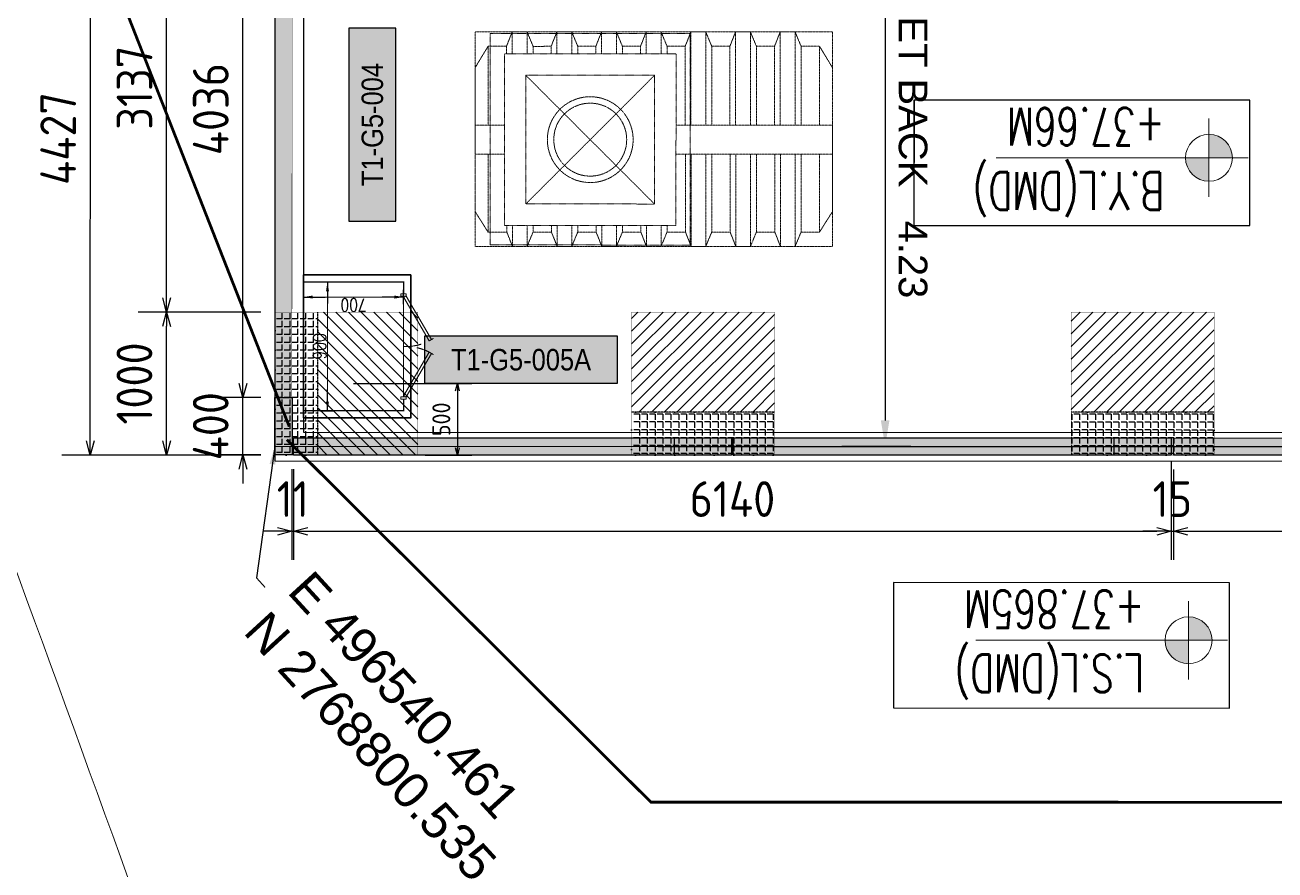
# Model space of a CAD drawing. Header units: centimetres. Extents: x -6122352 to 4157695, y -1694241 to 1947892.
# Drawn here: x 27705 to 36450, y -177715 to -171805 of the extents above; entities that cross this region are included whole.
import ezdxf
from ezdxf.enums import TextEntityAlignment as Align

# ---------------------------------------------------------------- set-up
doc = ezdxf.new("R2010")
doc.units = ezdxf.units.CM
doc.header["$MEASUREMENT"] = 0
doc.header["$PDMODE"] = 66
doc.header["$PDSIZE"] = 100
for name, pattern in [('DASHED2', [0.375, 0.25, -0.125]), ('HIDDEN', [0.375, 0.25, -0.125]), ('LTH-4G-M-XR-GROUND FLOOR PLAN$0$HIDDEN2', [0.1875, 0.125, -0.0625])]:
    doc.linetypes.add(name, pattern=pattern)
for name, color, linetype, lineweight in [('23585-XR-AR-102-8P-GF$0$A-FLOR-XREF', 8, 'Continuous', 9), ('A-ANNO-TEXT', 3, 'Continuous', 25), ('LTH-4G-M-XR-GROUND FLOOR PLAN$0$1717 X Water Tank Location_5B$0$00 Line 2', 6, 'Continuous', 13), ('Text Coordinate', 7, 'Continuous', 15), ('XREF1$0$36-TAGLVL', 23, 'Continuous', 9), ('ZAT_WALL PANEL', 3, 'Continuous', 30)]:
    doc.layers.add(name, color=color, linetype=linetype, lineweight=lineweight)
doc.layers.add('23585-XR-AR-DAMAC PLOT LIMITS$0$1-End units', color=7, linetype='Continuous', lineweight=5, true_color=0xf8991e)
doc.layers.add('23585-XR-AR-DAMAC PLOT LIMITS$0$1-Open Space', color=7, linetype='Continuous', lineweight=5, true_color=0x90cf5a)
for name, color, linetype in [('@MI-MEP', 7, 'Continuous'), ('@MI-REF LAYER', 7, 'Continuous'), ('@MI-TYPE-01', 30, 'Continuous'), ('@MI-TYPE-02', 6, 'Continuous'), ('A-GLASS HATCH', 7, 'Continuous'), ('CTECH-Text 2.5mm', 2, 'Continuous'), ('PANEL-TAGS', 7, 'Continuous'), ('VD-WS-TEXT', 8, 'Continuous'), ('VD-WS-WATER TANK', 7, 'Continuous'), ('XREF1$0$S-LEVELS', 2, 'Continuous'), ('XREF1$0$S-TEXT-1', 3, 'Continuous'), ('XREF1$0$TYPICAL NEW PROFILE', 3, 'Continuous')]:
    doc.layers.add(name, color=color, linetype=linetype)
doc.layers.add('LTH-4G-M-XR-GROUND FLOOR PLAN$0$PDF_Geometry', color=7, linetype='Continuous', true_color=0xcccccc)
doc.styles.add('DIMTEXT', font='romans.shx', dxfattribs={"width": 0.8})
doc.styles.add('PANELTAG_STYLE', font='arial.ttf')
doc.styles.add('Schueco-BEMSTIL', font='isocpeur.ttf', dxfattribs={"width": 0.9})
doc.styles.get("Standard").update_dxf_attribs({"font": 'arial.ttf'})
doc.styles.add('TITLE', font='arial.ttf')
doc.styles.add('XREF1$0$DLT_TEXT', font='romans.shx', dxfattribs={"width": 0.7})
doc.dimstyles.new('DIM-25', dxfattribs={"dimscale": 25, "dimtxt": 2.5, "dimasz": 2.5, "dimexe": 1.25, "dimexo": 0.625, "dimgap": 1, "dimtad": 1, "dimdec": 0, "dimdsep": 46, "dimtxsty": 'DIMTEXT', "dimblk": 'AROW', "dimcen": 2.5, "dimse1": 1, "dimse2": 1, "dimclrd": 1, "dimclre": 1, "dimclrt": 2, "dimadec": 0, "dimazin": 0, "dimtfac": 1, "dimtdec": 0, "dimtmove": 0, "dimatfit": 3, "dimfxl": 1, "dimarcsym": 0})
doc.dimstyles.new('MI- JWC-TXT-2.5 MM', dxfattribs={"dimscale": 1.5, "dimtxt": 2.5, "dimasz": 1, "dimexe": 2, "dimexo": 1, "dimgap": 1, "dimtad": 1, "dimdec": 0, "dimdsep": 46, "dimtxsty": 'Schueco-BEMSTIL', "dimblk": 'OPEN30', "dimcen": 0, "dimdle": 2, "dimclrd": 140, "dimclre": 8, "dimclrt": 40, "dimadec": 0, "dimazin": 2, "dimtfac": 1, "dimtdec": 0, "dimtix": 1, "dimtmove": 2, "dimatfit": 3, "dimldrblk": 'OPEN', "dimfxl": 2, "dimlwd": -1, "dimlwe": -1, "dimarcsym": 0})
doc.dimstyles.get("Standard").update_dxf_attribs({"dimtxt": 5, "dimasz": 0.5, "dimexe": 0.18, "dimexo": 0.0625, "dimgap": 0.09, "dimtad": 0, "dimtih": 1, "dimtoh": 1, "dimdec": 0, "dimzin": 0, "dimdsep": 46, "dimtxsty": 'Standard', "dimcen": 0.09, "dimadec": 0, "dimazin": 0, "dimtfac": 1, "dimtdec": 0, "dimtofl": 0, "dimtmove": 0, "dimatfit": 3, "dimfxl": 1, "dimtolj": 1, "dimtzin": 0, "dimarcsym": 0})

# ---------------------------------------------------------------- blocks, each defined once
blk = doc.blocks.new('23585-XR-AR-BOUNDARY WALLS AND SETBACKS')
at = {"layer": '@MI-TYPE-01'}
blk.add_lwpolyline([(496522.9014, 2768816.896), (496540.5227, 2768800.7499), (496546.5698, 2768807.3495), (496548.6301, 2768809.5979)], dxfattribs=at)
blk.add_lwpolyline([(496522.7663, 2768816.7485), (496540.535, 2768800.4673), (496546.7172, 2768807.2143), (496548.6424, 2768809.3153), (496567.8869, 2768791.6811, -0.000695), (496567.9855, 2768791.862)], format="xyb", dxfattribs=at)
blk = doc.blocks.new('A$C9d9485f6')
at = {"layer": 'A-ANNO-TEXT', "rotation": 312.4881850805905}
blk.add_blockref('23585-XR-AR-BOUNDARY WALLS AND SETBACKS', (-2377088.5348, -1504219.2521), dxfattribs=at)
blk = doc.blocks.new('23585-XR-AR-DAMAC PLOT LIMITS')
at = {"layer": '23585-XR-AR-DAMAC PLOT LIMITS$0$1-End units', "color": 251, "true_color": 0x636466}
blk.add_lwpolyline([(496546.6435, 2768807.2819), (496540.4613, 2768800.5349), (496522.7663, 2768816.7485), (496528.9495, 2768823.4969)], close=True, dxfattribs=at)
at = {"layer": '23585-XR-AR-DAMAC PLOT LIMITS$0$1-Open Space', "color": 251, "true_color": 0x636466}
blk.add_lwpolyline([(496546.6435, 2768807.2819), (496548.5687, 2768809.3829), (496567.8869, 2768791.6811), (496567.4747, 2768790.9189), (496561.8047, 2768789.0107, 0.008585), (496545.5431, 2768796.2463), (496542.7337, 2768797.4295, 0.002468), (496538.0041, 2768799.3807, 0.002036), (496526.7415, 2768803.9017), (496528.9801, 2768809.5705), (496523.3059, 2768811.8093), (496521.0673, 2768806.1393), (496521.0575, 2768806.1431), (496519.4407, 2768813.1193), (496522.7663, 2768816.7485), (496540.4613, 2768800.5349)], format="xyb", close=True, dxfattribs=at)
blk = doc.blocks.new('A$Cf093b529')
at = {"layer": 'A-ANNO-TEXT'}
blk.add_blockref('23585-XR-AR-DAMAC PLOT LIMITS', (-495391.9901, -2768603.4419), dxfattribs=at)
blk = doc.blocks.new('AROW')
at = {"color": 1, "ltscale": 100}
for p, q in [((0, 0), (-3, 0)), ((0, -1), (0, 1))]:
    blk.add_line(p, q, dxfattribs=at)
blk.add_solid([(-1.28, 0.21), (-1.28, -0.21), (0, 0)], dxfattribs=at)
blk = doc.blocks.new('*D472')
at = {"layer": 'CTECH-Text 2.5mm', "color": 8, "lineweight": -2, "ltscale": 10, "transparency": 16777216}
blk.add_line((0.1, -0.1674), (0.9, -0.1674), dxfattribs=at)
at = {"layer": 'Defpoints', "color": 0, "ltscale": 10, "transparency": 16777216}
for p in [(0.05, 0), (0.95, 0), (0.95, -0.1674)]:
    blk.add_point(p, dxfattribs=at)
at = {"layer": 'CTECH-Text 2.5mm', "color": 8, "lineweight": -2, "ltscale": 10, "transparency": 16777216, "xscale": 0.05, "yscale": 0.05, "zscale": 0.05, "rotation": 180}
blk.add_blockref('AROW', (0.05, -0.1674), dxfattribs=at)
at = {"layer": 'CTECH-Text 2.5mm', "color": 8, "lineweight": -2, "ltscale": 10, "transparency": 16777216, "xscale": 0.05, "yscale": 0.05, "zscale": 0.05}
blk.add_blockref('AROW', (0.95, -0.1674), dxfattribs=at)
at = {"layer": 'CTECH-Text 2.5mm', "color": 8, "ltscale": 10, "transparency": 16777216, "insert": (0.5, -0.1124), "char_height": 0.09, "attachment_point": 5, "style": 'DIMTEXT'}
blk.add_mtext('900', dxfattribs=at)
blk = doc.blocks.new('*D473')
at = {"layer": 'CTECH-Text 2.5mm', "color": 8, "lineweight": -2, "ltscale": 10, "transparency": 16777216}
blk.add_line((0.8453, -0.65), (0.8453, -0.05), dxfattribs=at)
at = {"layer": 'Defpoints', "color": 0, "ltscale": 10, "transparency": 16777216}
for p in [(0.8453, 0), (0.95, 0), (0.95, -0.7)]:
    blk.add_point(p, dxfattribs=at)
at = {"layer": 'CTECH-Text 2.5mm', "color": 8, "lineweight": -2, "ltscale": 10, "transparency": 16777216, "xscale": 0.05, "yscale": 0.05, "zscale": 0.05}
for p, rotation in [((0.8453, 0), 90), ((0.8453, -0.7), 270)]:
    blk.add_blockref('AROW', p, dxfattribs=dict(at, rotation=rotation))
at = {"layer": 'CTECH-Text 2.5mm', "color": 8, "ltscale": 10, "transparency": 16777216, "insert": (0.7903, -0.35), "char_height": 0.09, "attachment_point": 5, "rotation": 90, "style": 'DIMTEXT'}
blk.add_mtext('700', dxfattribs=at)
blk = doc.blocks.new('WATER TANK-5G')
at = {"layer": 'VD-WS-WATER TANK', "color": 8, "linetype": 'HIDDEN', "lineweight": 0}
for p, q in [((-1250, 750), (-1250, -750)), ((-1250, 750), (1250, 750)), ((1250, -750), (1250, 750)), ((-1250, 506.4), (-1159.5, 650)), ((-1030.3, 650.1), (-1159.5, 650)), ((-1030.3, 650.1), (-1159.5, 650)), ((-1159.5, 104.3), (-1159.5, 650)), ((-717.8, 650.4), (-847, 650.3)), ((-534.5, 650.3), (-405.3, 650.3)), ((-92.8, 650.3), (-222, 650)), ((219.7, 650.3), (90.5, 650.3)), ((532.2, 650.3), (403, 650.3)), ((844.7, 650.2), (715.5, 650)), ((1030.3, 650.1), (1159.5, 650)), ((1030.3, 650.1), (1159.5, 650)), ((1159.5, 104.3), (1159.5, 650)), ((1250, 506.4), (1159.5, 650)), ((-1250, 6.4), (-1250, 506.4)), ((1250, 6.4), (1250, 506.4)), ((1250, 6.4), (1250, 506.4)), ((-1250, 104.3), (-1250, -97.9)), ((1250, 104.3), (1250, -97.9)), ((-1250, 0), (-1250, -500)), ((1250, 0), (1250, -500)), ((1250, 0), (1250, -500)), ((-1159.5, -650), (-1159.5, -97.9)), ((1159.5, -649.4), (1159.5, -97.9)), ((-1250, -500), (-1159.5, -650)), ((1250, -500), (1159.5, -649.4)), ((-1030.2, -649.9), (-1159.5, -650)), ((-717.8, -649.6), (-844.7, -649.7)), ((-532.2, -649.7), (-405.3, -649.7)), ((-92.8, -649.7), (-219.7, -650)), ((219.7, -649.8), (92.8, -649.8)), ((532.2, -649.4), (405.3, -649.7)), ((532.3, -650), (532.2, -650)), ((844.7, -649), (717.8, -649.2)), ((1159.5, -649.4), (1030.3, -649.7)), ((1250, -750), (-1250, -750))]:
    blk.add_line(p, q, dxfattribs=at)
at = {"layer": 'VD-WS-WATER TANK', "color": 8, "linetype": 'HIDDEN', "lineweight": 0, "ltscale": 0.2}
for p, q in [((-5.4, 453.5), (894.6, -446.5)), ((894.6, 453.5), (-5.4, -446.5))]:
    blk.add_line(p, q, dxfattribs=at)
at = {"layer": 'VD-WS-WATER TANK', "color": 8, "linetype": 'HIDDEN', "lineweight": 0}
for points in [[(-885.4, 104.3), (-886.4, 750), (-988.6, 750), (-1030.3, 650.3), (-1030.3, 104.3)], [(-988.6, 750), (-988.6, 104.3)], [(-846, 104.3), (-847, 650.3), (-886.4, 750)], [(-572.9, 104.3), (-573.9, 750), (-676.1, 750), (-717.8, 650.3), (-717.8, 104.3)], [(-676.1, 750), (-676.1, 104.3)], [(-533.5, 104.3), (-534.5, 650.3), (-573.9, 750)], [(-260.4, 104.3), (-261.4, 750), (-363.6, 750), (-405.3, 650.3), (-405.3, 104.3)], [(-363.6, 750), (-363.6, 104.3)], [(-221, 104.3), (-222, 650.3), (-261.4, 750)], [(51.3, 603.5), (51.1, 750), (-51.1, 750), (-92.8, 650.3), (-92.8, 603.5)], [(-51.1, 750), (-51.1, 603.5)], [(90.6, 603.5), (90.5, 650.3), (51.1, 750)], [(363.8, 603.5), (363.6, 750), (261.4, 750), (219.7, 650.3), (219.7, 603.5)], [(261.4, 750), (261.4, 603.5)], [(403.1, 603.5), (403, 650.3), (363.6, 750)], [(676.3, 603.5), (676.1, 750), (573.9, 750), (532.2, 650.3), (532.2, 603.5)], [(573.9, 750), (573.9, 603.5)], [(715.6, 603.5), (715.5, 650.3), (676.1, 750)], [(988.8, 603.5), (988.6, 750), (886.4, 750), (844.7, 650.3), (844.7, 603.5)], [(886.4, 750), (886.4, 603.5)], [(1028.1, 603.5), (1028, 650.3), (988.6, 750)], [(-155.4, 104.3), (-1250, 104.3), (-1250, -97.9), (-155.4, -97.9)], [(1044.6, -97.9), (1250, -97.9), (1250, 104.3), (1044.6, 104.3)], [(-1030.3, -97.9), (-1030.3, -649.7), (-988.6, -750), (-884.1, -750), (-844.7, -649.7), (-845.6, -97.9)], [(-988.6, -97.9), (-988.6, -750)], [(-884.1, -750), (-885.1, -97.9)], [(-717.8, -97.9), (-717.8, -649.7), (-676.1, -750), (-571.6, -750), (-532.2, -649.7), (-533.1, -97.9)], [(-676.1, -97.9), (-676.1, -750)], [(-571.6, -750), (-572.6, -97.9)], [(-405.3, -97.9), (-405.3, -649.7), (-363.6, -750), (-259.1, -750), (-219.7, -649.7), (-220.6, -97.9)], [(-363.6, -97.9), (-363.6, -750)], [(-259.1, -750), (-260.1, -97.9)], [(-92.8, -596.5), (-92.8, -649.7), (-51.1, -750), (53.4, -750), (92.8, -649.7), (92.8, -596.5)], [(-51.1, -596.5), (-51.1, -750)], [(53.4, -750), (53.2, -596.5)], [(219.7, -596.5), (219.7, -649.7), (261.4, -750), (365.9, -750), (405.3, -649.7), (405.3, -596.5)], [(261.4, -596.5), (261.4, -750)], [(365.9, -750), (365.7, -596.5)], [(532.2, -596.5), (532.2, -649.7), (573.9, -750), (678.4, -750), (717.8, -649.7), (717.8, -596.5)], [(573.9, -596.5), (573.9, -750)], [(678.4, -750), (678.2, -596.5)], [(844.7, -596.5), (844.7, -649.7), (886.4, -750), (990.9, -750), (1030.3, -649.7), (1030.2, -596.5)], [(886.4, -596.5), (886.4, -750)], [(990.9, -750), (990.6, -596.5)]]:
    blk.add_lwpolyline(points, dxfattribs=at)
at = {"layer": 'VD-WS-WATER TANK', "color": 8, "linetype": 'HIDDEN', "lineweight": 0, "ltscale": 0.2}
for points in [[(-255.4, -739.7), (1144.6, -739.7), (1144.6, 740.3), (-255.4, 740.3)], [(-155.4, -596.5), (1044.6, -596.5), (1044.6, 603.5), (-155.4, 603.5)], [(-5.4, -446.5), (894.6, -446.5), (894.6, 453.5), (-5.4, 453.5)]]:
    blk.add_lwpolyline(points, close=True, dxfattribs=at)
at = {"layer": 'VD-WS-WATER TANK', "color": 8, "linetype": 'HIDDEN', "lineweight": 0}
for radius in [300, 255]:
    blk.add_circle((444.6, 3.5), radius, dxfattribs=at)
blk = doc.blocks.new('XREF1$0$LVL  ATTR')
at = {"color": 7}
blk.add_wipeout([(-0.3373, 0.3835), (1.8973, 0.3835), (1.8973, -0.4505), (-0.3373, -0.4505)], dxfattribs=at)
at = {"layer": 'XREF1$0$36-TAGLVL', "extrusion": (-4.88814e-07, 1.40652e-17, 1)}
h = blk.add_hatch(color=252, dxfattribs=at)
h.paths.add_polyline_path([(-0.0654, 0.1563, 0.414214), (-0.2216, 0), (-0.0654, 0)])
h.paths.add_polyline_path([(0.0909, 0), (-0.0654, 0), (-0.0654, -0.1562, 0.414214)])
for p, q in [((-0.0654, -0.2604), (-0.0654, 0.2604)), ((1.3511, 0, 0), (-0.3253, 0, 0))]:
    blk.add_line(p, q, dxfattribs=at)
blk.add_circle((-0.0654, 0, 0), 0.1562, dxfattribs=at)
at = {"layer": 'XREF1$0$S-LEVELS', "color": 1}
blk.add_lwpolyline([(-0.3373, 0.3835), (1.8973, 0.3835), (1.8973, -0.4505), (-0.3373, -0.4505)], close=True, dxfattribs=at)
at = {"layer": 'XREF1$0$TYPICAL NEW PROFILE', "color": 3, "style": 'XREF1$0$DLT_TEXT', "width": 0.7}
for tag, p in [('+0.00M', (0.2413, 0.0671, -0.0001)), ('S.S.L', (0.2413, -0.3453, -0.0001))]:
    blk.add_attdef(tag, p, '', height=0.25, dxfattribs=at)
blk = doc.blocks.new('A$C19569f2f')
at = {"layer": 'XREF1$0$S-TEXT-1', "color": 7}
ref = blk.add_blockref('XREF1$0$LVL  ATTR', (-17.5933, -16.2106, 0.0002), dxfattribs=dict(at, xscale=-1.051480567989675, yscale=1.051480567989675, zscale=1.051480567989675, rotation=47.50072133377966))
ref.add_attrib('S.S.L', 'B.Y.L(DMD)', (-17.6836, -16.4575), dxfattribs={"layer": 'XREF1$0$TYPICAL NEW PROFILE', "color": 3, "height": 0.26287, "rotation": 227.50072, "style": 'XREF1$0$DLT_TEXT', "width": 0.7})
ref.add_attrib('+0.00M', '+37.66M ', (-18.0134, -16.1523), dxfattribs={"layer": 'XREF1$0$TYPICAL NEW PROFILE', "color": 3, "height": 0.26287, "rotation": 227.50072, "style": 'XREF1$0$DLT_TEXT', "width": 0.7})
blk = doc.blocks.new('*D515')
at = {"color": 0, "lineweight": -2, "transparency": 16777216}
for p, q in [((494346.2207, 2767884.1739), (494345.7381, 2767884.1739)), ((494345.9181, 2767880.127), (494345.9181, 2767883.9939)), ((494346.0707, 2767879.947), (494345.7381, 2767879.947))]:
    blk.add_line(p, q, dxfattribs=at)
at = {"color": 0, "transparency": 16777216}
for points in [[(494345.8881, 2767883.9939), (494345.9481, 2767883.9939), (494345.9181, 2767884.1739)], [(494345.8881, 2767880.127), (494345.9481, 2767880.127), (494345.9181, 2767879.947)]]:
    blk.add_solid(points, dxfattribs=at)
at = {"layer": 'Defpoints', "color": 0, "transparency": 16777216}
for p in [(494345.9181, 2767884.1739), (494346.2832, 2767884.1739), (494346.1332, 2767879.947)]:
    blk.add_point(p, dxfattribs=at)
at = {"color": 0, "transparency": 16777216, "insert": (494345.7246, 2767882.0604), "char_height": 0.2, "attachment_point": 5, "rotation": 90}
blk.add_mtext('\\A1;SET BACK   4.23', dxfattribs=at)
blk = doc.blocks.new('RCC COPING')
at = {"layer": '@MI-TYPE-01', "transparency": 33554679}
h = blk.add_hatch(color=8, dxfattribs=at)
h.dxf.hatch_style = 1
h.paths.add_polyline_path([(60, 200), (-60, 200), (-60, -200), (60, -200)])
at = {"layer": '@MI-TYPE-01', "color": 30}
blk.add_lwpolyline([(-60, 200), (60, 200), (60, -200), (-60, -200)], close=True, dxfattribs=at)
blk = doc.blocks.new('_Open30')
at = {"color": 0, "linetype": 'ByBlock', "lineweight": -2}
for p, q in [((-1, 0.268), (0, 0)), ((0, 0), (-1, -0.268)), ((0, 0), (-1, 0))]:
    blk.add_line(p, q, dxfattribs=at)
blk = doc.blocks.new('*D1077')
at = {"layer": '@MI-TYPE-01', "color": 140, "transparency": 16777216}
for p, q in [((29229.4, -174311.4), (29229.4, -174211.4)), ((29229.3, -174811.4), (29229.4, -174411.4)), ((29229.3, -174911.4), (29229.3, -175011.4))]:
    blk.add_line(p, q, dxfattribs=at)
at = {"layer": '@MI-TYPE-01', "color": 8, "transparency": 16777216}
for p, q in [((29353.8, -174411.4), (29029.4, -174411.3)), ((29353.7, -174811.4), (29029.3, -174811.3))]:
    blk.add_line(p, q, dxfattribs=at)
at = {"layer": 'Defpoints', "color": 0, "transparency": 16777216}
for p in [(29229.4, -174411.4), (29453.8, -174411.4), (29453.7, -174811.4)]:
    blk.add_point(p, dxfattribs=at)
at = {"layer": '@MI-TYPE-01', "color": 140, "transparency": 16777216, "xscale": 100, "yscale": 100, "zscale": 100}
for p, rotation in [((29229.4, -174411.4), 269.9898439714543), ((29229.3, -174811.4), 89.98984397145429)]:
    blk.add_blockref('_Open30', p, dxfattribs=dict(at, rotation=rotation))
at = {"layer": '@MI-TYPE-01', "color": 40, "transparency": 16777216, "insert": (29004.3, -174611.3), "char_height": 250, "attachment_point": 5, "rotation": 89.98984, "style": 'Schueco-BEMSTIL'}
blk.add_mtext('400', dxfattribs=at)
blk = doc.blocks.new('_Open')
at = {"color": 0, "linetype": 'ByBlock', "lineweight": -2}
for p, q in [((-1, 0.2), (0, 0)), ((-1, -0.2), (0, 0)), ((0, 0), (-1, 0))]:
    blk.add_line(p, q, dxfattribs=at)
blk = doc.blocks.new('*D1078')
at = {"layer": '@MI-TYPE-01', "color": 8, "transparency": 16777216}
for p, q in [((29354.3, -170375.4), (29030.1, -170375.3)), ((29353.8, -174411.4), (29029.4, -174411.3))]:
    blk.add_line(p, q, dxfattribs=at)
at = {"layer": '@MI-TYPE-01', "color": 140, "transparency": 16777216}
blk.add_line((29229.4, -174311.4), (29230.1, -170475.4), dxfattribs=at)
at = {"layer": 'Defpoints', "color": 0, "transparency": 16777216}
for p in [(29230.1, -170375.4), (29454.3, -170375.4), (29453.8, -174411.4)]:
    blk.add_point(p, dxfattribs=at)
at = {"layer": '@MI-TYPE-01', "color": 140, "transparency": 16777216, "xscale": 100, "yscale": 100, "zscale": 100}
for p, rotation in [((29230.1, -170375.4), 89.98984397145429), ((29229.4, -174411.4), 269.9898439714543)]:
    blk.add_blockref('_Open30', p, dxfattribs=dict(at, rotation=rotation))
at = {"layer": '@MI-TYPE-01', "color": 40, "transparency": 16777216, "insert": (29004.7, -172393.3), "char_height": 250, "attachment_point": 5, "rotation": 89.98984, "style": 'Schueco-BEMSTIL'}
blk.add_mtext('4036', dxfattribs=at)
blk = doc.blocks.new('T1-FOOTING')
at = {"transparency": 33554679}
h = blk.add_hatch(dxfattribs=at)
h.set_pattern_fill('ANGLE', color=256, scale=500)
h.set_pattern_definition([(0, (0, 0), (0, 137.5), [100, -37.5]), (90, (0, 0), (-137.5, 8e-15), [100, -37.5])])
h.paths.add_polyline_path([(-500, -300), (500, -300), (500, 0), (-500, 0)])
h.paths.add_polyline_path([(-499.75, -299.75), (499.75, -299.75), (499.75, -0.25), (-499.75, -0.25)], flags=16)
h = blk.add_hatch(dxfattribs=at)
h.set_pattern_fill('ANGLE', color=8, scale=200)
h.set_pattern_definition([(0, (0, 0), (0, 55), [40, -15]), (90, (0, 0), (-55, 3e-15), [40, -15])])
h.paths.add_polyline_path([(500, -300), (500, 0), (-500, 0), (-500, -300)])
h = blk.add_hatch(dxfattribs=at)
h.set_pattern_fill('ANSI31', color=8, scale=500)
h.paths.add_polyline_path([(500, -1000), (500, -300), (-500, -300), (-500, -1000)])
at = {"layer": '@MI-TYPE-01', "color": 240, "linetype": 'DASHED2', "true_color": 0xed1f24}
blk.add_line((-500, -300), (500, -300), dxfattribs=at)
at = {"layer": '@MI-TYPE-01', "color": 240, "true_color": 0xed1f24, "const_width": 2.5}
blk.add_lwpolyline([(-500, 0), (500, 0), (500, -1000), (-500, -1000)], close=True, dxfattribs=at)
blk = doc.blocks.new('*D1086')
at = {"layer": '@MI-TYPE-01', "color": 8, "transparency": 16777216}
for p, q in [((29353.9, -173812.7), (28495.7, -173812.6)), ((29353.7, -174812.7), (28495.5, -174812.6))]:
    blk.add_line(p, q, dxfattribs=at)
at = {"layer": '@MI-TYPE-01', "color": 140, "transparency": 16777216}
blk.add_line((28695.5, -174712.6), (28695.7, -173912.6), dxfattribs=at)
at = {"layer": 'Defpoints', "color": 0, "transparency": 16777216}
for p in [(28695.7, -173812.6), (29453.9, -173812.7), (29453.7, -174812.7)]:
    blk.add_point(p, dxfattribs=at)
at = {"layer": '@MI-TYPE-01', "color": 140, "transparency": 16777216, "xscale": 100, "yscale": 100, "zscale": 100}
for p, rotation in [((28695.7, -173812.6), 89.98984397145429), ((28695.5, -174812.6), 269.9898439714543)]:
    blk.add_blockref('_Open30', p, dxfattribs=dict(at, rotation=rotation))
at = {"layer": '@MI-TYPE-01', "color": 40, "transparency": 16777216, "insert": (28470.6, -174312.6), "char_height": 250, "attachment_point": 5, "rotation": 89.98984, "style": 'Schueco-BEMSTIL'}
blk.add_mtext('1000', dxfattribs=at)
blk = doc.blocks.new('*D1087')
at = {"layer": '@MI-TYPE-01', "color": 8, "transparency": 16777216}
for p, q in [((29354.4, -170675.4), (28496.3, -170675.2)), ((29353.9, -173812.7), (28495.7, -173812.6))]:
    blk.add_line(p, q, dxfattribs=at)
at = {"layer": '@MI-TYPE-01', "color": 140, "transparency": 16777216}
blk.add_line((28695.7, -173712.6), (28696.2, -170775.3), dxfattribs=at)
at = {"layer": 'Defpoints', "color": 0, "transparency": 16777216}
for p in [(28696.3, -170675.3), (29454.4, -170675.4), (29453.9, -173812.7)]:
    blk.add_point(p, dxfattribs=at)
at = {"layer": '@MI-TYPE-01', "color": 140, "transparency": 16777216, "xscale": 100, "yscale": 100, "zscale": 100}
for p, rotation in [((28696.3, -170675.3), 89.98984397145429), ((28695.7, -173812.6), 269.9898439714543)]:
    blk.add_blockref('_Open30', p, dxfattribs=dict(at, rotation=rotation))
at = {"layer": '@MI-TYPE-01', "color": 40, "transparency": 16777216, "insert": (28471, -172243.9), "char_height": 250, "attachment_point": 5, "rotation": 89.98984, "style": 'Schueco-BEMSTIL'}
blk.add_mtext('3137', dxfattribs=at)
blk = doc.blocks.new('*D1094')
at = {"layer": '@MI-TYPE-01', "color": 8, "transparency": 16777216}
for p, q in [((29354.5, -170385.7), (27962.4, -170385.5)), ((29353.7, -174812.9), (27961.6, -174812.7))]:
    blk.add_line(p, q, dxfattribs=at)
at = {"layer": '@MI-TYPE-01', "color": 140, "transparency": 16777216}
blk.add_line((28161.6, -174712.7), (28162.4, -170485.5), dxfattribs=at)
at = {"layer": 'Defpoints', "color": 0, "transparency": 16777216}
for p in [(28162.4, -170385.5), (29454.5, -170385.7), (29453.7, -174812.9)]:
    blk.add_point(p, dxfattribs=at)
at = {"layer": '@MI-TYPE-01', "color": 140, "transparency": 16777216, "xscale": 100, "yscale": 100, "zscale": 100}
for p, rotation in [((28162.4, -170385.5), 89.98984397145429), ((28161.6, -174812.7), 269.9898439714543)]:
    blk.add_blockref('_Open30', p, dxfattribs=dict(at, rotation=rotation))
at = {"layer": '@MI-TYPE-01', "color": 40, "transparency": 16777216, "insert": (27937, -172599.1), "char_height": 250, "attachment_point": 5, "rotation": 89.98984, "style": 'Schueco-BEMSTIL'}
blk.add_mtext('4427', dxfattribs=at)
blk = doc.blocks.new('*D3570')
at = {"layer": '@MI-TYPE-02', "color": 8, "transparency": 16777216}
for p, q in [((29572.6, -174911.4), (29572.6, -175545.7)), ((29583.7, -174911.4), (29583.7, -175545.7))]:
    blk.add_line(p, q, dxfattribs=at)
at = {"layer": '@MI-TYPE-02', "color": 140, "transparency": 16777216}
for p, q in [((29472.6, -175345.7), (29372.6, -175345.7)), ((29572.6, -175345.7), (29583.7, -175345.7)), ((29683.7, -175345.7), (29783.7, -175345.7))]:
    blk.add_line(p, q, dxfattribs=at)
at = {"layer": 'Defpoints', "color": 0, "transparency": 16777216}
for p in [(29572.6, -174811.4), (29583.7, -174811.4), (29583.7, -175345.7)]:
    blk.add_point(p, dxfattribs=at)
at = {"layer": '@MI-TYPE-02', "color": 140, "transparency": 16777216, "xscale": 100, "yscale": 100, "zscale": 100}
blk.add_blockref('_Open30', (29572.6, -175345.7), dxfattribs=at)
at = {"layer": '@MI-TYPE-02', "color": 140, "transparency": 16777216, "xscale": 100, "yscale": 100, "zscale": 100, "rotation": 180}
blk.add_blockref('_Open30', (29583.7, -175345.7), dxfattribs=at)
at = {"layer": '@MI-TYPE-02', "color": 40, "transparency": 16777216, "insert": (29578.2, -175120.7), "char_height": 250, "attachment_point": 5, "style": 'Schueco-BEMSTIL'}
blk.add_mtext('11', dxfattribs=at)
blk = doc.blocks.new('*D3571')
at = {"layer": '@MI-TYPE-02', "color": 8, "transparency": 16777216}
for p, q in [((35724.1, -174854.3), (35724.1, -175545.7)), ((29583.7, -174911.4), (29583.7, -175545.7))]:
    blk.add_line(p, q, dxfattribs=at)
at = {"layer": '@MI-TYPE-02', "color": 140, "transparency": 16777216}
blk.add_line((29683.7, -175345.7), (35624.1, -175345.7), dxfattribs=at)
at = {"layer": 'Defpoints', "color": 0, "transparency": 16777216}
for p in [(35724.1, -174754.3), (29583.7, -174811.4), (35724.1, -175345.7)]:
    blk.add_point(p, dxfattribs=at)
at = {"layer": '@MI-TYPE-02', "color": 140, "transparency": 16777216, "xscale": 100, "yscale": 100, "zscale": 100, "rotation": 180}
blk.add_blockref('_Open30', (29583.7, -175345.7), dxfattribs=at)
at = {"layer": '@MI-TYPE-02', "color": 140, "transparency": 16777216, "xscale": 100, "yscale": 100, "zscale": 100}
blk.add_blockref('_Open30', (35724.1, -175345.7), dxfattribs=at)
at = {"layer": '@MI-TYPE-02', "color": 40, "transparency": 16777216, "insert": (32653.9, -175120.7), "char_height": 250, "attachment_point": 5, "style": 'Schueco-BEMSTIL'}
blk.add_mtext('6140', dxfattribs=at)
blk = doc.blocks.new('*D3574')
at = {"layer": '@MI-TYPE-02', "color": 8, "transparency": 16777216}
for p, q in [((35724.1, -174913.5), (35724.1, -175545.7)), ((35739.1, -174913.5), (35739.1, -175545.7))]:
    blk.add_line(p, q, dxfattribs=at)
at = {"layer": '@MI-TYPE-02', "color": 140, "transparency": 16777216}
for p, q in [((35624.1, -175345.7), (35524.1, -175345.7)), ((35724.1, -175345.7), (35739.1, -175345.7)), ((35839.1, -175345.7), (35939.1, -175345.7))]:
    blk.add_line(p, q, dxfattribs=at)
at = {"layer": 'Defpoints', "color": 0, "transparency": 16777216}
for p in [(35724.1, -174813.5), (35739.1, -174813.5), (35739.1, -175345.7)]:
    blk.add_point(p, dxfattribs=at)
at = {"layer": '@MI-TYPE-02', "color": 140, "transparency": 16777216, "xscale": 100, "yscale": 100, "zscale": 100}
blk.add_blockref('_Open30', (35724.1, -175345.7), dxfattribs=at)
at = {"layer": '@MI-TYPE-02', "color": 140, "transparency": 16777216, "xscale": 100, "yscale": 100, "zscale": 100, "rotation": 180}
blk.add_blockref('_Open30', (35739.1, -175345.7), dxfattribs=at)
at = {"layer": '@MI-TYPE-02', "color": 40, "transparency": 16777216, "insert": (35731.6, -175120.7), "char_height": 250, "attachment_point": 5, "style": 'Schueco-BEMSTIL'}
blk.add_mtext('15', dxfattribs=at)
blk = doc.blocks.new('*D3575')
at = {"layer": '@MI-TYPE-02', "color": 8, "transparency": 16777216}
for p, q in [((35739.1, -174913.5), (35739.1, -175545.7)), ((41444.2, -174914.9), (41444.2, -175545.7))]:
    blk.add_line(p, q, dxfattribs=at)
at = {"layer": '@MI-TYPE-02', "color": 140, "transparency": 16777216}
blk.add_line((35839.1, -175345.7), (41344.2, -175345.7), dxfattribs=at)
at = {"layer": 'Defpoints', "color": 0, "transparency": 16777216}
for p in [(35739.1, -174813.5), (41444.2, -174814.9), (41444.2, -175345.7)]:
    blk.add_point(p, dxfattribs=at)
at = {"layer": '@MI-TYPE-02', "color": 140, "transparency": 16777216, "xscale": 100, "yscale": 100, "zscale": 100, "rotation": 180}
blk.add_blockref('_Open30', (35739.1, -175345.7), dxfattribs=at)
at = {"layer": '@MI-TYPE-02', "color": 140, "transparency": 16777216, "xscale": 100, "yscale": 100, "zscale": 100}
blk.add_blockref('_Open30', (41444.2, -175345.7), dxfattribs=at)
at = {"layer": '@MI-TYPE-02', "color": 40, "transparency": 16777216, "insert": (38591.7, -175120.7), "char_height": 250, "attachment_point": 5, "style": 'Schueco-BEMSTIL'}
blk.add_mtext('5705', dxfattribs=at)
blk = doc.blocks.new('*D3638')
at = {"layer": '@MI-TYPE-01', "color": 8, "transparency": 16777216}
for p, q in [((30003.8, -174312.8), (30830.1, -174312.8)), ((30503.7, -174812.9), (30830.1, -174812.9))]:
    blk.add_line(p, q, dxfattribs=at)
at = {"layer": '@MI-TYPE-01', "color": 140, "transparency": 16777216}
blk.add_line((30730.1, -174362.8), (30730.1, -174762.9), dxfattribs=at)
at = {"layer": 'Defpoints', "color": 0, "transparency": 16777216}
for p in [(29953.8, -174312.8), (30453.7, -174812.9), (30730.1, -174812.9)]:
    blk.add_point(p, dxfattribs=at)
at = {"layer": '@MI-TYPE-01', "color": 140, "transparency": 16777216, "xscale": 50, "yscale": 50, "zscale": 50}
for p, rotation in [((30730.1, -174312.8), 90), ((30730.1, -174812.9), 270)]:
    blk.add_blockref('_Open30', p, dxfattribs=dict(at, rotation=rotation))
at = {"layer": '@MI-TYPE-01', "color": 40, "transparency": 16777216, "insert": (30617.6, -174562.9), "char_height": 125, "attachment_point": 5, "rotation": 90, "style": 'Schueco-BEMSTIL'}
blk.add_mtext('500', dxfattribs=at)
blk = doc.blocks.new('PANELTAG')
at = {"layer": 'PANEL-TAGS', "color": 1}
blk.add_lwpolyline([(-13.5, -3.3), (13.5, -3.3), (13.5, 3.3), (-13.5, 3.3)], close=True, dxfattribs=at)
at = {"layer": 'PANEL-TAGS', "color": 40, "true_color": 0xffd700}
blk.add_solid([(-13.5, -3.3), (13.5, -3.3), (-13.5, 3.3), (13.5, 3.3)], dxfattribs=at)
at = {"layer": 'PANEL-TAGS', "color": 5, "style": 'PANELTAG_STYLE', "width": 0.85}
blk.add_attdef('TAGNO', text='', height=3, dxfattribs=at).set_placement((0, 0), align=Align.MIDDLE)
blk = doc.blocks.new('A$C105233b1')
at = {"layer": 'LTH-4G-M-XR-GROUND FLOOR PLAN$0$1717 X Water Tank Location_5B$0$00 Line 2', "color": 8, "linetype": 'Continuous'}
blk.add_lwpolyline([(0.8683, -0.7, 0.01, 0.01, 0), (0.95, -0.7, 0.01, 0.01, 0), (0.95, 0, 0.01, 0.01, 0), (0.05, 0, 0.01, 0.01, 0), (0.05, -0.7, 0.01, 0.01, 0), (0.1308, -0.7, 0, 0, 0)], format="xyseb", dxfattribs=at)
at = {"layer": 'LTH-4G-M-XR-GROUND FLOOR PLAN$0$PDF_Geometry', "color": 8, "lineweight": 5}
for points in [[(0.148, -0.7172), (0.148, -0.6812), (0.1308, -0.6812), (0.1308, -0.7172)], [(0.8512, -0.7172), (0.8512, -0.6812), (0.8683, -0.6812), (0.8683, -0.7172)], [(0.4512, -0.8952), (0.4606, -0.8796), (0.1574, -0.7016), (0.148, -0.7172)], [(0.548, -0.8952), (0.5386, -0.8796), (0.8418, -0.7016), (0.8512, -0.7172)]]:
    blk.add_lwpolyline(points, close=True, dxfattribs=at)
blk.add_lwpolyline([(0.148, -0.7), (0.8512, -0.7)], dxfattribs=at)
at = {"layer": 'LTH-4G-M-XR-GROUND FLOOR PLAN$0$PDF_Geometry', "color": 8, "linetype": 'LTH-4G-M-XR-GROUND FLOOR PLAN$0$HIDDEN2', "lineweight": 5}
for centre, start, end in [((0.148, -0.7172), 327.14098, 2.80241), ((0.8512, -0.7172), 177.19816, 212.8596)]:
    blk.add_arc(centre, 0.3516, start, end, dxfattribs=at)
at = {"layer": 'ZAT_WALL PANEL', "color": 1}
blk.add_lwpolyline([(1, -0.75), (1, 0), (0, 0), (0, -0.75), (1, -0.75)], dxfattribs=at)
at = {"layer": 'CTECH-Text 2.5mm', "color": 8, "ltscale": 10}
dim = blk.add_linear_dim(base=(0.95, -0.1674), p1=(0.05, 0), p2=(0.95, 0), dimstyle='DIM-25', override={"dimscale": 1, "dimtxt": 0.09, "dimasz": 0.05, "dimgap": 0.01, "dimlfac": 1000, "dimclrd": 8, "dimclre": 8, "dimclrt": 8}, dxfattribs=at)
dim.commit()
dim.dimension.update_dxf_attribs({"geometry": '*D472', "text_midpoint": (0.5, -0.1124)})
dim = blk.add_linear_dim(base=(0.8453, 0), p1=(0.95, -0.7), p2=(0.95, 0), angle=90, dimstyle='DIM-25', override={"dimscale": 1, "dimtxt": 0.09, "dimasz": 0.05, "dimgap": 0.01, "dimlfac": 1000, "dimclrd": 8, "dimclre": 8, "dimclrt": 8}, dxfattribs=at)
dim.commit()
dim.dimension.update_dxf_attribs({"geometry": '*D473', "text_midpoint": (0.7903, -0.35)})
blk = doc.blocks.new('23585-XR-AR-END-ANNO-GF')
at = {"linetype": 'Continuous', "xscale": -1000, "yscale": 1000, "zscale": 1000, "rotation": 90.00056989643812}
blk.add_blockref('A$C105233b1', (200, 23900), dxfattribs=at)
at = {"layer": 'VD-WS-TEXT', "xscale": -1, "rotation": 359.9999650036473}
blk.add_blockref('WATER TANK-5G', (2649.9, 21950), dxfattribs=at)
blk = doc.blocks.new('A$C0a111004')
at = {"color": 1, "true_color": 0xeb0000, "const_width": 0.008}
blk.add_lwpolyline([(18.3021, 0.0001), (21.1518, 0), (30.3028, 0), (30.3027, -23.9999), (21.1499, -24), (15.1498, -23.9999), (9.1499, -23.9998), (-0.0001, -23.9999), (0, 0), (9.1501, 0.0001), (15.1501, 0.0001)], close=True, dxfattribs=at)
at = {"layer": '23585-XR-AR-102-8P-GF$0$A-FLOR-XREF', "xscale": -0.001, "yscale": 0.001, "zscale": 0.001, "rotation": 359.9999999999999}
blk.add_blockref('23585-XR-AR-END-ANNO-GF', (30.3027, -24.1002), dxfattribs=at)
blk = doc.blocks.new('A$Cd3abcad4')
at = {"color": 1, "true_color": 0xeb0000, "const_width": 0.008}
blk.add_lwpolyline([(18.3021, 0.0001), (21.1518, 0), (30.3028, 0), (30.3027, -23.9999), (21.1499, -24), (15.1498, -23.9999), (9.1499, -23.9998), (-0.0001, -23.9999), (0, 0), (9.1501, 0.0001), (15.1501, 0.0001)], close=True, dxfattribs=at)
dim = blk.add_linear_dim(base=(26.0339, -0.0021), p1=(26.249, -4.229), p2=(26.399, -0.0021), angle=90, text='SET BACK   <>', dimstyle='Standard', override={"dimtxt": 0.2, "dimtad": 1, "dimtih": 0, "dimdec": 2})
dim.commit()
dim.dimension.update_dxf_attribs({"geometry": '*D515', "text_midpoint": (25.8404, -2.1156), "insert": (-494319.8842, -2767884.176)})

msp = doc.modelspace()

# ---------------------------------------------------------------- linework, layer by layer
at = {"layer": '@MI-REF LAYER', "color": 1, "const_width": 20}
msp.add_lwpolyline([(29536.57564, -174704.80454), (32083.73852, -177240.65775), (36869.78538, -177241.58069), (36869.63505, -178021.12516), (36869.78538, -177241.58069), (38555.58435, -177241.90578), (41337.86303, -174627.55724)], dxfattribs=at)

# ---------------------------------------------------------------- block references
at = {"layer": '@MI-MEP', "color": 10, "xscale": 1000, "yscale": 1000, "zscale": 1000, "rotation": 179.9901263953543}
msp.add_blockref('A$C0a111004', (59756.31336, -174758.47773), dxfattribs=at)
at = {"layer": '@MI-REF LAYER', "xscale": 1000, "yscale": 1000, "zscale": 1000}
msp.add_blockref('A$C9d9485f6', (-23958.95046, 48155.57226), dxfattribs=at)
at = {"layer": '@MI-REF LAYER', "xscale": 1000, "yscale": 1000, "zscale": 1000, "rotation": 312.4882903633292}
msp.add_blockref('A$Cf093b529', (-891608.73293, 539022.72011), dxfattribs=at)

# ---------------------------------------------------------------- next in the draw order: block references
at = {"layer": '@MI-REF LAYER', "color": 7}
ref = msp.add_blockref('XREF1$0$LVL  ATTR', (35919.13333, -172734.69322, 0.15112), dxfattribs=dict(at, xscale=-1051.480567989675, yscale=1051.480567989676, zscale=1051.480567989675, rotation=359.9890116963209))
ref.add_attrib('S.S.L', 'B.Y.L(DMD)', (35676.06778, -172834.81823), dxfattribs={"layer": 'XREF1$0$TYPICAL NEW PROFILE', "color": 3, "height": 262.870142, "rotation": 179.989014998, "style": 'XREF1$0$DLT_TEXT', "width": 0.7})
ref.add_attrib('+0.00M', '+37.66M ', (35678.37946, -172385.48368), dxfattribs={"layer": 'XREF1$0$TYPICAL NEW PROFILE', "color": 3, "height": 262.870142, "rotation": 179.989014998, "style": 'XREF1$0$DLT_TEXT', "width": 0.7})

# ---------------------------------------------------------------- next in the draw order: block references
at = {"layer": '@MI-REF LAYER', "color": 10, "xscale": 1000, "yscale": 1000, "zscale": 1000, "rotation": 312.4876811369317}
msp.add_blockref('A$C19569f2f', (59756.3449, -174758.47773), dxfattribs=at)

# ---------------------------------------------------------------- next in the draw order: hatches: boundary and pattern name
at = {"layer": '@MI-TYPE-01'}
h = msp.add_hatch(color=256, dxfattribs=at)
h.dxf.hatch_style = 1
h.paths.add_polyline_path([(29452.62035, -174812.72166), (29453.40506, -170385.72173), (29573.40506, -170385.743), (29572.62035, -174812.74293)])
h.paths.add_polyline_path([(29453.40689, -170375.39782), (29454.1916, -165948.39789), (29574.1916, -165948.41916), (29573.40689, -170375.41909)])
h.paths.add_polyline_path([(29455.25469, -165939.39808), (29456.0394, -161512.39815), (29576.0394, -161512.41942), (29575.25469, -165939.41935)])
h.paths.add_polyline_path([(29454.97951, -161503.39796), (29455.85002, -156597.65092), (29575.85002, -156597.67219), (29574.97951, -161503.41923)])
at = {"layer": 'A-GLASS HATCH'}
h = msp.add_hatch(color=30, dxfattribs=at)
h.dxf.hatch_style = 1
h.paths.add_polyline_path([(29583.68847, -174693.23129), (32648.68917, -174693.02598), (32648.69699, -174813.02598), (29583.69629, -174813.23129)])
h = msp.add_hatch(color=30, dxfattribs=at)
h.dxf.hatch_style = 1
h.paths.add_polyline_path([(32658.70372, -174693.02238), (35724.12565, -174693.54359), (35724.10438, -174813.54359), (32658.68245, -174813.02238)])
h = msp.add_hatch(color=30, dxfattribs=at)
h.dxf.hatch_style = 1
h.paths.add_polyline_path([(35739.12565, -174693.54359), (38804.55823, -174694.10025), (38804.53695, -174814.10025), (35739.10438, -174813.54359)])

# ---------------------------------------------------------------- next in the draw order: linework, layer by layer
at = {"layer": '@MI-REF LAYER', "color": 1, "const_width": 20}
msp.add_lwpolyline([(29252.63035, -150873.14512), (28056.17481, -154308.95485), (28032.93905, -167566.72787), (27634.65186, -167569.12582), (28032.93905, -167566.72787), (28050.89719, -170783.47451), (29553.70279, -174613.74142)], dxfattribs=at)
at = {"layer": '@MI-TYPE-01', "const_width": 2.5}
msp.add_lwpolyline([(29452.62035, -174812.72166), (29453.40506, -170385.72173), (29573.40506, -170385.743), (29572.62035, -174812.74293)], close=True, dxfattribs=at)
at = {"layer": '@MI-TYPE-02', "color": 30}
for points in [[(29583.68847, -174693.23129), (32648.68917, -174693.02598), (32648.69699, -174813.02598), (29583.69629, -174813.23129)], [(32658.70372, -174693.02238), (35724.12565, -174693.54359), (35724.10438, -174813.54359), (32658.68245, -174813.02238)], [(35739.12565, -174693.54359), (38804.55823, -174694.10025), (38804.53695, -174814.10025), (35739.10438, -174813.54359)]]:
    msp.add_lwpolyline(points, close=True, dxfattribs=at)

# ---------------------------------------------------------------- next in the draw order: block references
at = {"layer": '@MI-REF LAYER', "color": 10, "xscale": 1000, "yscale": 1000, "zscale": 1000, "rotation": 179.9893265042863}
msp.add_blockref('A$Cd3abcad4', (59756.31341, -174758.07874), dxfattribs=at)
at = {"layer": '@MI-REF LAYER', "color": 7}
ref = msp.add_blockref('XREF1$0$LVL  ATTR', (35776.41291, -176108.63217, 0.15112), dxfattribs=dict(at, xscale=-1051.480567989675, yscale=1051.480567989676, zscale=1051.480567989675, rotation=359.9890117041507))
ref.add_attrib('S.S.L', 'L.S.L(DMD)', (35533.34737, -176208.75719), dxfattribs={"layer": 'XREF1$0$TYPICAL NEW PROFILE', "color": 3, "height": 262.870142, "rotation": 179.989015008, "style": 'XREF1$0$DLT_TEXT', "width": 0.7})
ref.add_attrib('+0.00M', '+37.865M ', (35535.65905, -175759.42264), dxfattribs={"layer": 'XREF1$0$TYPICAL NEW PROFILE', "color": 3, "height": 262.870142, "rotation": 179.989015008, "style": 'XREF1$0$DLT_TEXT', "width": 0.7})
at = {"layer": '@MI-TYPE-01'}
for name, p, rotation in [('T1-FOOTING', (29453.77046, -174312.72528), 89.98984397145428), ('T1-FOOTING', (32448.68245, -174812.98693), 179.9796879429044), ('T1-FOOTING', (35524.10438, -174813.56106), 179.9796879429044), ('RCC COPING', (29513.71752, -174611.40858), 359.9898439714728), ('RCC COPING', (32448.69308, -174752.98693), 269.9898439714727), ('RCC COPING', (35524.11501, -174753.56106), 269.9898439714727)]:
    msp.add_blockref(name, p, dxfattribs=dict(at, rotation=rotation))
at = {"layer": 'PANEL-TAGS'}
ref = msp.add_blockref('PANELTAG', (30134.73038, -172501.41735), dxfattribs=dict(at, xscale=50.00000000000001, yscale=50.00000000000001, zscale=50.00000000000001, rotation=90.00000000000001))
ref.add_attrib('TAGNO', 'T1-G5-004', dxfattribs={"color": 5, "height": 150, "rotation": 90, "style": 'PANELTAG_STYLE', "width": 0.85}).set_placement((30134.73038, -172501.41735), align=Align.MIDDLE_CENTER)
ref = msp.add_blockref('PANELTAG', (31175.35653, -174146.00075), dxfattribs=dict(at, xscale=50, yscale=50, zscale=50))
ref.add_attrib('TAGNO', 'T1-G5-005A', dxfattribs={"color": 5, "height": 150, "style": 'PANELTAG_STYLE', "width": 0.85}).set_placement((31175.35653, -174146.00075), align=Align.MIDDLE_CENTER)

# ---------------------------------------------------------------- next in the draw order: dimensions: what is measured, and where the dimension line sits
at = {"layer": '@MI-TYPE-01'}
for base, p1, p2, angle, picture, middle in [((28162.41372, -170385.49289), (29453.6818, -174812.92848), (29454.46655, -170385.72192), 89.989843971, '*D1094', (27937.02135, -172599.05629)), ((29230.0835, -170375.35824), (29453.75297, -174411.39795), (29454.27991, -170375.39798), 89.989843971, '*D1078', (29004.7258, -172393.31832)), ((28696.25766, -170675.26362), (29453.85909, -173812.72528), (29454.4152, -170675.39801), 89.989843971, '*D1087', (28470.97961, -172243.88737)), ((28695.70155, -173812.5909), (29453.68184, -174812.72527), (29453.85909, -173812.72528), 89.989843971, '*D1086', (28470.61292, -174312.55101)), ((29229.36809, -174411.35817), (29453.68207, -174811.39794), (29453.75297, -174411.39795), 89.989843971, '*D1077', (29004.33264, -174611.31829)), ((30730.13967, -174812.90252), (29953.77046, -174312.8139), (30453.68182, -174812.90252), 90, '*D3638', (30617.63967, -174562.85821))]:
    dim = msp.add_linear_dim(base=base, p1=p1, p2=p2, angle=angle, dimstyle='MI- JWC-TXT-2.5 MM', dxfattribs=at)
    dim.commit()
    dim.dimension.update_dxf_attribs({"geometry": picture, "text_midpoint": middle})
at = {"layer": '@MI-TYPE-02', "color": 94}
for base, p1, p2, picture, middle in [((35739.10438, -175345.74965), (35724.10438, -174813.54359), (35739.10438, -174813.54359), '*D3574', (35731.60438, -175120.74965)), ((41444.20616, -175345.74965), (35739.10438, -174813.54359), (41444.20616, -174814.86364), '*D3575', (38591.65527, -175120.74965))]:
    dim = msp.add_linear_dim(base=base, p1=p1, p2=p2, dimstyle='MI- JWC-TXT-2.5 MM', dxfattribs=at)
    dim.commit()
    dim.dimension.update_dxf_attribs({"geometry": picture, "text_midpoint": middle})

# ---------------------------------------------------------------- next in the draw order: leaders
at = {"layer": 'Text Coordinate', "color": 10, "annotation_type": 0, "has_hookline": 1, "hookline_direction": 0, "horizontal_direction": (0.67544, -0.737415, 0)}
msp.add_leader([(29453.50359, -174753.2095), (29324.16384, -175671.57576), (29408.59378, -175763.75268)], dimstyle='Standard', override={"dimasz": 125}, dxfattribs=at)

# ---------------------------------------------------------------- next in the draw order: texts
at = {"layer": 'Text Coordinate', "color": 7, "insert": (29469.38333, -175830.12007), "char_height": 250, "attachment_point": 4, "rotation": 312.488290363, "style": 'TITLE', "bg_fill": 3, "box_fill_scale": 1.5, "bg_fill_color": 256, "bg_fill_true_color": 13158600, "bg_fill_transparency": 0}
msp.add_mtext('E 496540.461\\PN 2768800.535', dxfattribs=at)

# ---------------------------------------------------------------- next in the draw order: dimensions: what is measured, and where the dimension line sits
at = {"layer": '@MI-TYPE-02', "color": 94}
for base, p1, p2, picture, middle in [((35724.11488, -175345.74965), (29583.69618, -174811.4183), (35724.11488, -174754.34633), '*D3571', (32653.90553, -175120.74965)), ((29583.69618, -175345.74965), (29572.62058, -174811.41902), (29583.69618, -174811.4183), '*D3570', (29578.15838, -175120.74965))]:
    dim = msp.add_linear_dim(base=base, p1=p1, p2=p2, dimstyle='MI- JWC-TXT-2.5 MM', dxfattribs=at)
    dim.commit()
    dim.dimension.update_dxf_attribs({"geometry": picture, "text_midpoint": middle})

doc.saveas('drawing.dxf')
